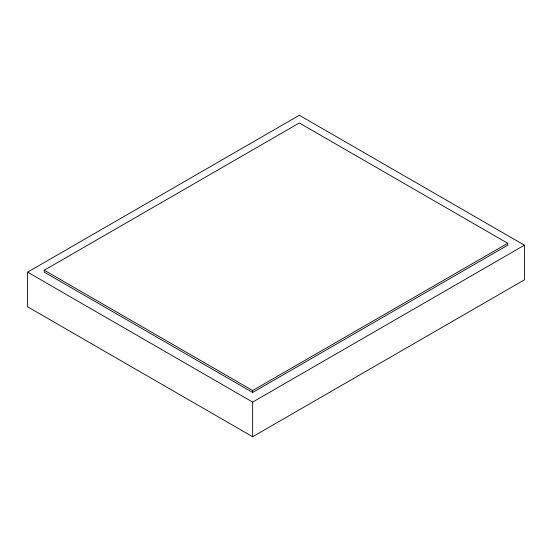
<?xml version="1.0" encoding="UTF-8"?>
<svg xmlns="http://www.w3.org/2000/svg" width="552" height="552" viewBox="0 0 552 552"><rect width="100%" height="100%" fill="white"/><g stroke="black" fill="none" stroke-linecap="round" stroke-linejoin="round"><path stroke-width="0.83" d="M27.6 272.15L299.343 115.264L524.4 245.198L524.4 279.85L252.657 436.736L27.6 306.802L27.6 272.15L252.657 402.091L524.4 245.198M44.27 270.225L299.343 122.965L507.73 243.273L507.73 245.198L252.657 392.465L44.27 272.15L44.27 270.225L252.657 390.54L507.73 243.273M252.657 390.54L252.657 392.465M252.657 402.091L252.657 436.736"/></g></svg>
